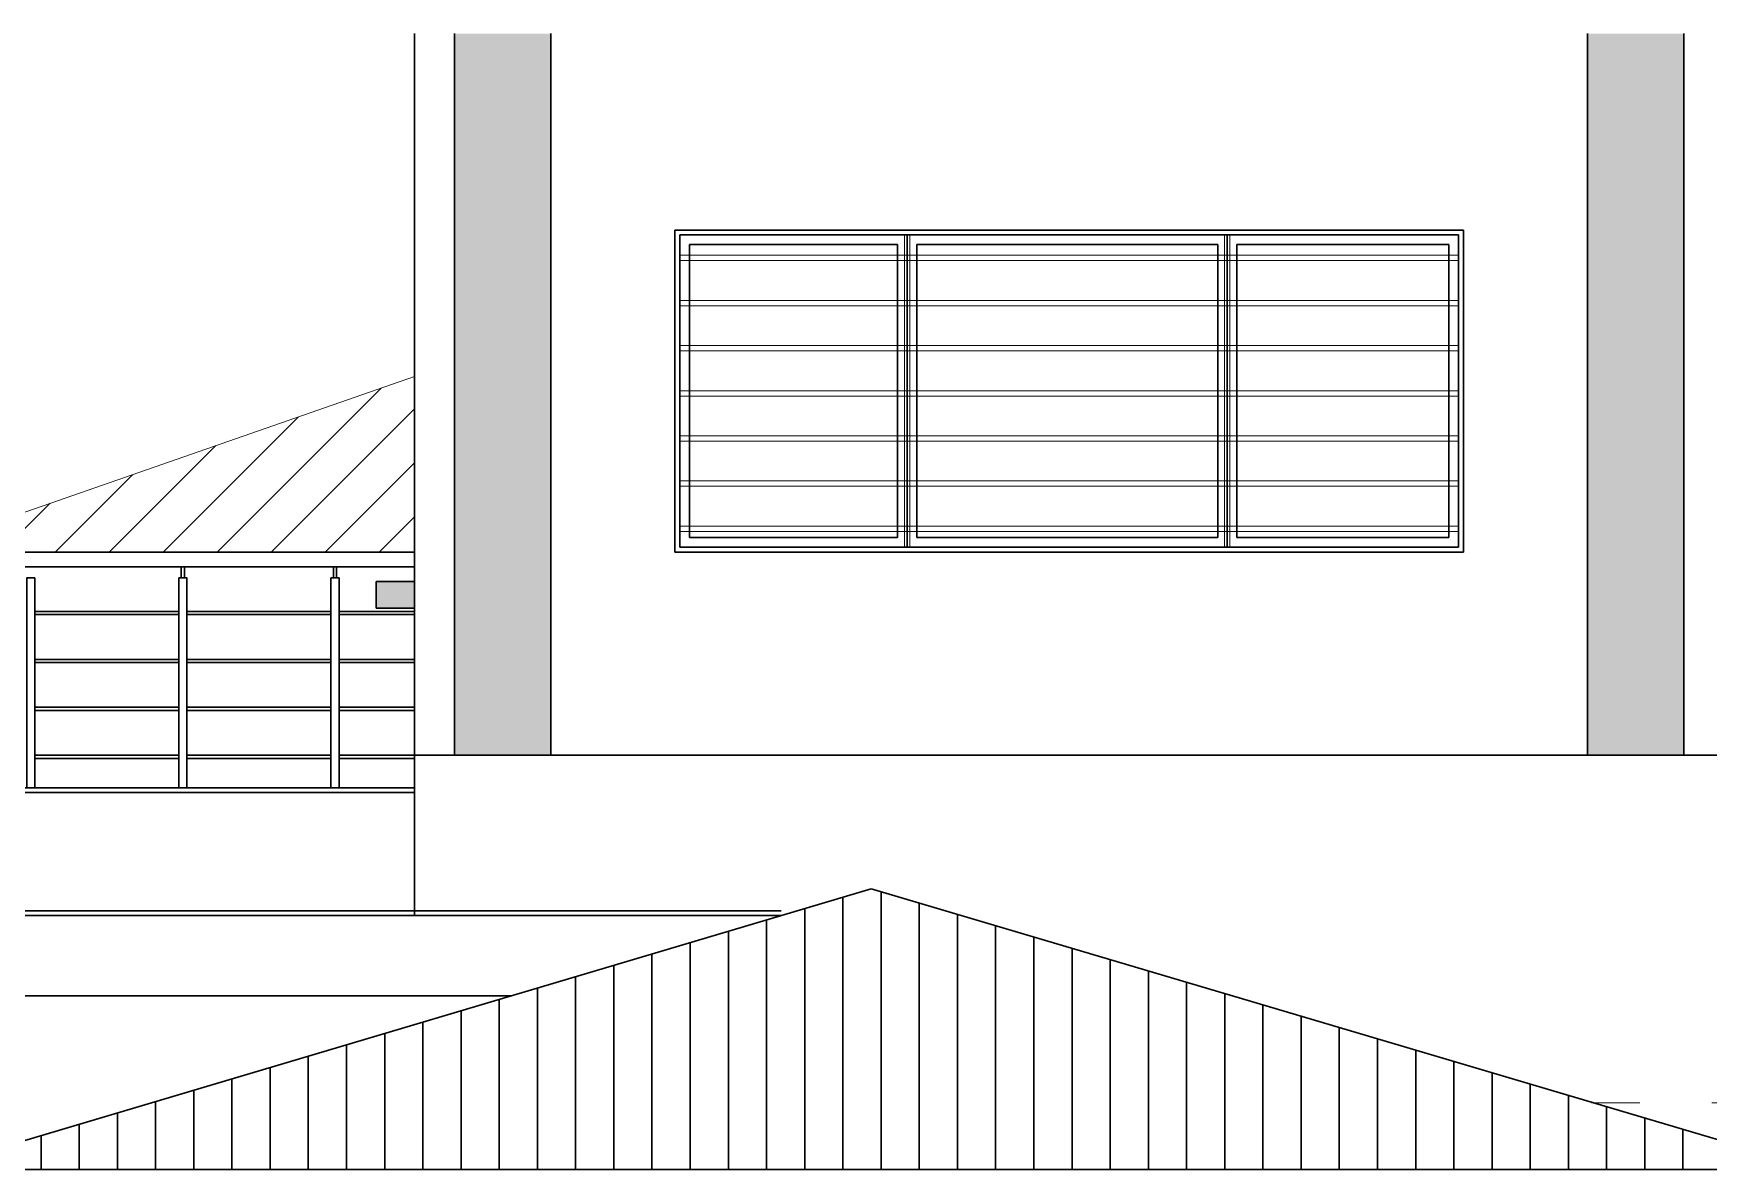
# Model space of a CAD drawing. Header units: millimetres. Extents: x 922141 to 965068, y 34629 to 256118.
# Drawn here: x 935194 to 941461, y 244427 to 248677 of the extents above; entities that cross this region are included whole.
import ezdxf

# ---------------------------------------------------------------- set-up
doc = ezdxf.new("R2010")
doc.units = ezdxf.units.MM
doc.linetypes.add('ACAD_ISO03W100', pattern=[30, 12, -18])
for name, color, linetype, lineweight in [('MCA__ LANDSCAPE', 136, 'Continuous', 5), ('MCA__ MURI ESISTENTI SEZIONATI', 30, 'Continuous', 30), ('MCA__ SCALE', 154, 'Continuous', 18)]:
    doc.layers.add(name, color=color, linetype=linetype, lineweight=lineweight)

msp = doc.modelspace()

# ---------------------------------------------------------------- hatches: boundary and pattern name
at = {"layer": 'MCA__ LANDSCAPE'}
h = msp.add_hatch(color=256, dxfattribs=at)
h.dxf.hatch_style = 1
h.paths.add_polyline_path([(936769.09, 245977.14), (937129.09, 245977.14), (937129.09, 248677.14), (936769.09, 248677.14)])
h.paths.add_polyline_path([(941009.09, 245977.14), (941369.09, 245977.14), (941369.09, 248677.14), (941009.09, 248677.14)])
h = msp.add_hatch(color=256, dxfattribs=at)
h.dxf.hatch_style = 1
h.paths.add_polyline_path([(936475.81, 246527.14), (936619.09, 246527.14), (936619.09, 246627.14), (936475.81, 246627.14)])
at = {"layer": 'MCA__ MURI ESISTENTI SEZIONATI'}
h = msp.add_hatch(dxfattribs=at)
h.set_pattern_fill('ANSI31', color=256, scale=45, angle=45)
h.set_pattern_definition([(90, (-1276340.08, -170081.95), (-142.875, 0), [])])
h.paths.add_polyline_path([(938328.52, 245477.14), (935067.45, 244508.2), (935067.45, 244427.14), (941873.57, 244427.14)])
h.paths.add_polyline_path([(935067.45, 244508.2), (934794.64, 244427.14), (935067.45, 244427.14)])
at = {"layer": 'MCA__ SCALE', "ltscale": 600}
h = msp.add_hatch(dxfattribs=at)
h.set_pattern_fill('ANSI31', color=256, scale=45, angle=180)
h.set_pattern_definition([(225, (-996423.16, -236423.85), (101.027881, -101.027881), [])])
h.paths.add_polyline_path([(936619.09, 247393.78), (934731.17, 246737.14), (936619.09, 246737.14)])

# ---------------------------------------------------------------- linework, layer by layer
at = {"layer": 'MCA__ LANDSCAPE', "linetype": 'ACAD_ISO03W100', "ltscale": 15}
msp.add_line((941023.75, 244677.14), (954424.31, 244677.14), dxfattribs=at)
at = {"layer": 'MCA__ MURI ESISTENTI SEZIONATI'}
for p, q in [((936619.09, 248677.14), (936619.09, 245377.14)), ((936769.09, 248677.14), (936769.09, 245977.14)), ((937129.09, 248677.14), (937129.09, 245977.14)), ((941009.09, 248677.14), (941009.09, 245977.14)), ((941369.09, 248677.14), (941369.09, 245977.14)), ((937594.09, 246737.14), (937594.09, 247941.46)), ((937594.09, 247941.46), (940544.09, 247941.46)), ((940544.09, 246737.14), (940544.09, 247941.46)), ((937612.09, 246755.14), (937612.09, 247923.46)), ((937612.09, 247923.46), (940526.09, 247923.46)), ((937648.09, 246791.14), (937648.09, 247887.46)), ((937648.09, 247887.46), (938427.27, 247887.46)), ((938427.27, 246791.14), (938427.27, 247887.46)), ((938463.27, 246755.14), (938463.27, 247923.46)), ((938499.27, 247887.46), (939624.78, 247887.46)), ((938499.27, 246791.14), (938499.27, 247887.46)), ((939624.78, 246791.14), (939624.78, 247887.46)), ((939660.78, 246755.14), (939660.78, 247923.46)), ((939696.78, 247887.46), (940490.09, 247887.46)), ((939696.78, 246791.14), (939696.78, 247887.46)), ((940490.09, 246791.14), (940490.09, 247887.46)), ((940526.09, 246755.14), (940526.09, 247923.46)), ((937612.09, 246755.14), (940526.09, 246755.14)), ((937648.09, 246791.14), (938427.27, 246791.14)), ((938499.27, 246791.14), (939624.78, 246791.14)), ((939696.78, 246791.14), (940490.09, 246791.14)), ((930614.19, 246737.14), (936619.09, 246737.14)), ((930614.19, 246682.14), (936619.09, 246682.14)), ((937594.09, 246737.14), (940544.09, 246737.14)), ((936475.81, 246627.14), (936475.81, 246527.14)), ((935198.54, 246514.92), (935737.83, 246514.92)), ((935198.54, 246502.92), (935737.83, 246502.92)), ((935767.83, 246514.92), (936307.12, 246514.92)), ((935767.83, 246502.92), (936307.12, 246502.92)), ((936337.12, 246514.92), (936619.09, 246514.92)), ((936337.12, 246502.92), (936619.09, 246502.92)), ((935198.54, 246335.7), (935737.83, 246335.7)), ((935198.54, 246323.7), (935737.83, 246323.7)), ((935767.83, 246335.7), (936307.12, 246335.7)), ((935767.83, 246323.7), (936307.12, 246323.7)), ((936337.12, 246335.7), (936619.09, 246335.7)), ((936337.12, 246323.7), (936619.09, 246323.7)), ((935198.54, 246156.48), (935737.83, 246156.48)), ((935198.54, 246144.48), (935737.83, 246144.48)), ((935767.83, 246156.48), (936307.12, 246156.48)), ((935767.83, 246144.48), (936307.12, 246144.48)), ((936337.12, 246156.48), (936619.09, 246156.48)), ((936337.12, 246144.48), (936619.09, 246144.48)), ((935198.54, 245977.27), (935737.83, 245977.27)), ((935198.54, 245965.27), (935737.83, 245965.27)), ((935767.83, 245977.27), (936307.12, 245977.27)), ((935767.83, 245965.27), (936307.12, 245965.27)), ((936337.12, 245977.27), (936619.09, 245977.27)), ((936337.12, 245965.27), (936619.09, 245965.27)), ((941519.09, 245977.14), (936619.09, 245977.14)), ((936619.09, 245855.14), (930614.19, 245855.14)), ((936619.09, 245837.14), (930614.19, 245837.14)), ((938328.52, 245477.14), (934794.64, 244427.14)), ((938328.52, 245477.14), (941873.57, 244427.14)), ((937991.96, 245395.14), (930022.84, 245395.14)), ((937991.96, 245377.14), (930022.84, 245377.14)), ((936982.28, 245077.14), (930022.84, 245077.14)), ((934794.64, 244427.14), (941873.57, 244427.14))]:
    msp.add_line(p, q, dxfattribs=at)
for points in [[(935746.83, 246640.36), (935758.83, 246640.36), (935758.83, 246682.14), (935746.83, 246682.14)], [(936316.12, 246640.36), (936328.12, 246640.36), (936328.12, 246682.14), (936316.12, 246682.14)]]:
    msp.add_lwpolyline(points, close=True, dxfattribs=at)
for points in [[(935168.54, 245855.14), (935168.54, 246640.36), (935198.54, 246640.36), (935198.54, 245855.14)], [(935737.83, 245855.14), (935737.83, 246640.36), (935767.83, 246640.36), (935767.83, 245855.14)], [(936307.12, 245855.14), (936307.12, 246640.36), (936337.12, 246640.36), (936337.12, 245855.14)], [(936475.81, 246527.14), (936619.09, 246527.14), (936619.09, 246627.14), (936475.81, 246627.14)], [(935198.54, 245837.14), (935168.54, 245837.14)], [(935767.83, 245837.14), (935737.83, 245837.14)], [(936337.12, 245837.14), (936307.12, 245837.14)]]:
    msp.add_lwpolyline(points, dxfattribs=at)
at = {"layer": 'MCA__ SCALE'}
msp.add_line((936619.09, 247393.78), (934731.17, 246737.14), dxfattribs=at)
at = {"layer": 'MCA__ SCALE', "color": 9, "true_color": 0xc7c8ca}
for points in [[(938452.93, 247923.46), (938452.93, 246755.14)], [(938472.93, 246755.14), (938472.93, 247923.46)], [(939650.44, 246755.14), (939650.44, 247923.46)], [(939670.44, 247923.46), (939670.44, 246755.14)], [(940526.09, 247847.43), (937612.09, 247847.43)], [(937612.09, 247827.43), (940526.09, 247827.43)], [(940526.09, 247678.55), (937612.09, 247678.55)], [(937612.09, 247658.55), (940526.09, 247658.55)], [(940526.09, 247509.68), (937612.09, 247509.68)], [(937612.09, 247489.68), (940526.09, 247489.68)], [(940526.09, 247340.8), (937612.09, 247340.8)], [(937612.09, 247320.8), (940526.09, 247320.8)], [(940526.09, 247171.92), (937612.09, 247171.92)], [(937612.09, 247151.92), (940526.09, 247151.92)], [(940526.09, 247003.05), (937612.09, 247003.05)], [(937612.09, 246983.05), (940526.09, 246983.05)], [(940526.09, 246834.17), (937612.09, 246834.17)], [(937612.09, 246814.17), (940526.09, 246814.17)], [(938452.93, 246737.14), (938472.93, 246737.14)], [(939670.44, 246737.14), (939650.44, 246737.14)]]:
    msp.add_lwpolyline(points, dxfattribs=at)

doc.saveas('drawing.dxf')
